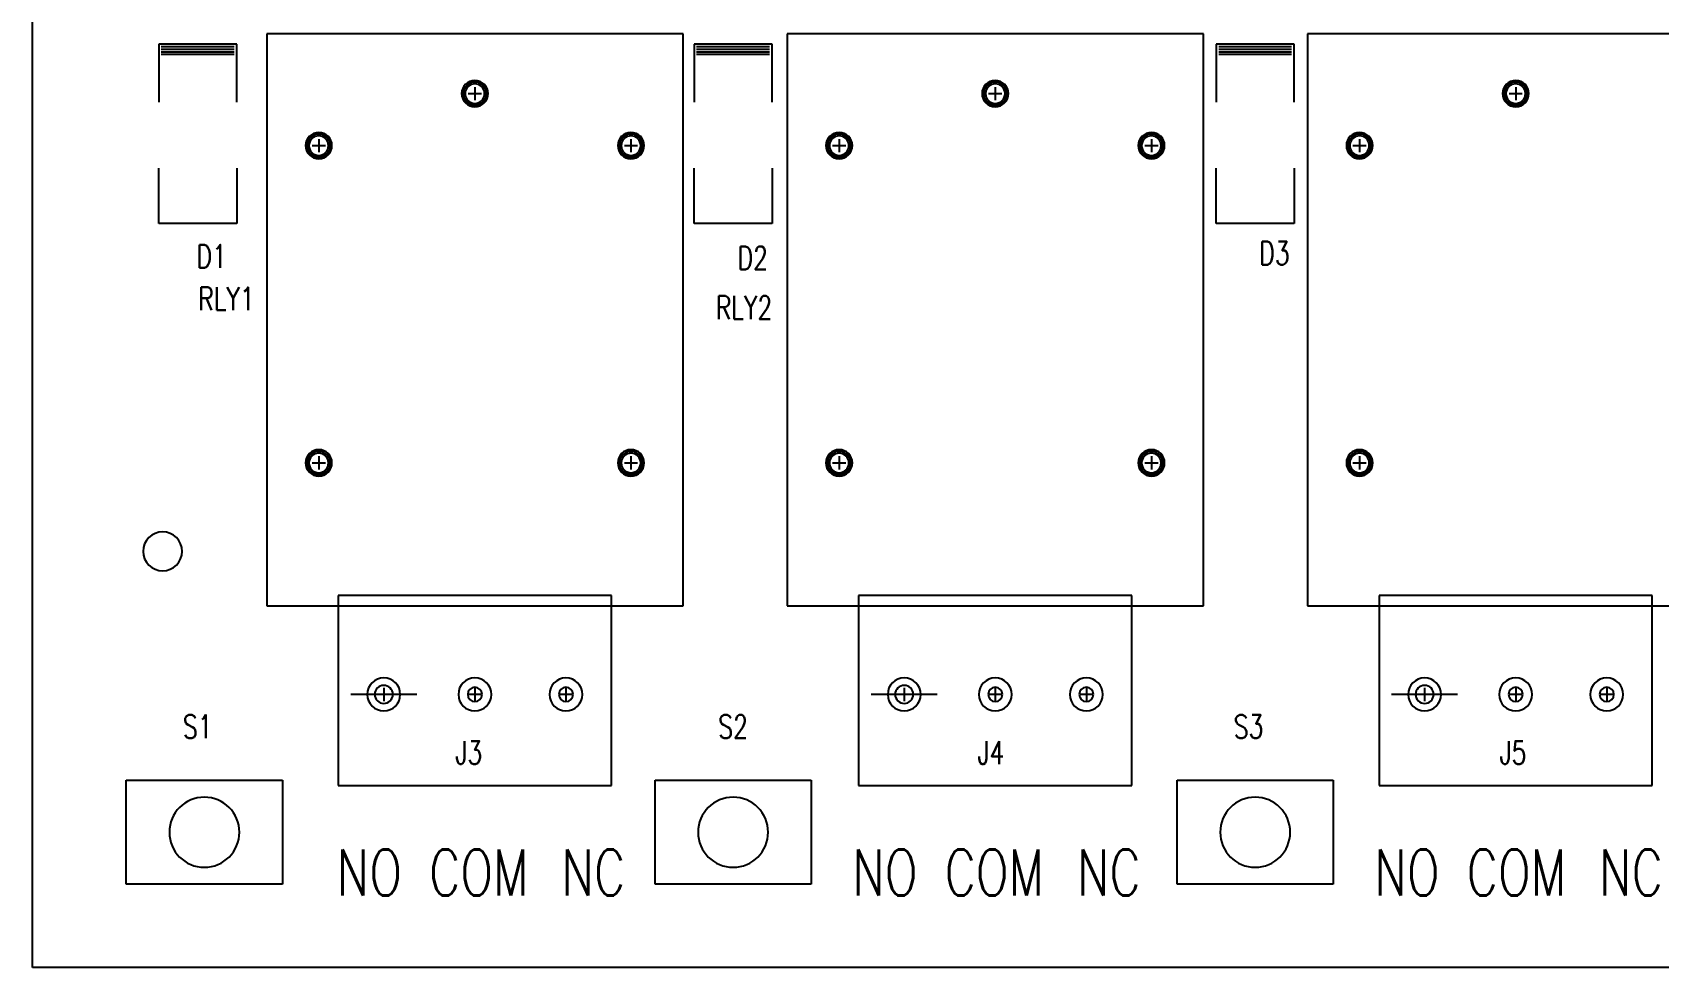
# Model space of a CAD drawing. Extents: x 0 to 110, y 0 to 72.
# Drawn here: x 0 to 62.5, y 0 to 36 of the extents above; entities that cross this region are included whole.
import ezdxf
from ezdxf.enums import TextEntityAlignment as Align

# ---------------------------------------------------------------- set-up
doc = ezdxf.new("R2010")
doc.units = 0
doc.layers.get('0').update_dxf_attribs({"linetype": 'CONTINUOUS'})
for name, color, linetype in [('BOARD_OUTLINE_00', 254, 'CONTINUOUS'), ('DRIL_SYMBOL', 254, 'CONTINUOUS'), ('PART_NAME_01', 254, 'CONTINUOUS'), ('PART_TOP_2DLINE_00', 254, 'CONTINUOUS'), ('PART_TOP_2DLINE_01', 254, 'CONTINUOUS'), ('TEXT_26', 255, 'CONTINUOUS')]:
    doc.layers.add(name, color=color, linetype=linetype)
doc.styles.add('W0$127', font='simplex', dxfattribs={"width": 0.75})
doc.styles.add('W0$254', font='simplex', dxfattribs={"width": 0.75})

msp = doc.modelspace()

# ---------------------------------------------------------------- linework, layer by layer
for p, q in [((14.77, 10.5), (12.23, 10.5)), ((14.77, 10.5), (12.23, 10.5)), ((34.77, 10.5), (32.23, 10.5)), ((34.77, 10.5), (32.23, 10.5)), ((54.77, 10.5), (52.23, 10.5)), ((54.77, 10.5), (52.23, 10.5))]:
    msp.add_line(p, q)
for centre, radius, start, end in [((17, 33.6), 0.508, 0, 180), ((17, 33.6), 0.508, 0, 180), ((17, 33.6), 0.445, 0, 180), ((17, 33.6), 0.375, 90, 270), ((17, 33.6), 0.375, 90, 270), ((17, 33.6), 0.375, 270, 90), ((17, 33.6), 0.375, 270, 90), ((37, 33.6), 0.508, 0, 180), ((37, 33.6), 0.508, 0, 180), ((37, 33.6), 0.444, 0, 180), ((37, 33.6), 0.375, 90, 270), ((37, 33.6), 0.375, 90, 270), ((37, 33.6), 0.375, 270, 90), ((37, 33.6), 0.375, 270, 90), ((57, 33.6), 0.508, 0, 180), ((57, 33.6), 0.508, 0, 180), ((57, 33.6), 0.444, 0, 180), ((57, 33.6), 0.375, 90, 270), ((57, 33.6), 0.375, 90, 270), ((57, 33.6), 0.375, 270, 90), ((57, 33.6), 0.375, 270, 90), ((17, 33.6), 0.508, 180, 0), ((17, 33.6), 0.508, 180, 0), ((17, 33.6), 0.445, 180, 0), ((37, 33.6), 0.508, 180, 0), ((37, 33.6), 0.508, 180, 0), ((37, 33.6), 0.444, 180, 0), ((57, 33.6), 0.508, 180, 0), ((57, 33.6), 0.508, 180, 0), ((57, 33.6), 0.444, 180, 0), ((11, 31.6), 0.508, 0, 180), ((11, 31.6), 0.508, 0, 180), ((11, 31.6), 0.444, 0, 180), ((11, 31.6), 0.375, 90, 270), ((11, 31.6), 0.375, 90, 270), ((11, 31.6), 0.375, 270, 90), ((11, 31.6), 0.375, 270, 90), ((23, 31.6), 0.508, 0, 180), ((23, 31.6), 0.508, 0, 180), ((23, 31.6), 0.445, 0, 180), ((23, 31.6), 0.375, 90, 270), ((23, 31.6), 0.375, 90, 270), ((23, 31.6), 0.375, 270, 90), ((23, 31.6), 0.375, 270, 90), ((31, 31.6), 0.508, 0, 180), ((31, 31.6), 0.508, 0, 180), ((31, 31.6), 0.445, 0, 180), ((31, 31.6), 0.375, 90, 270), ((31, 31.6), 0.375, 90, 270), ((31, 31.6), 0.375, 270, 90), ((31, 31.6), 0.375, 270, 90), ((43, 31.6), 0.508, 0, 180), ((43, 31.6), 0.508, 0, 180), ((43, 31.6), 0.444, 0, 180), ((43, 31.6), 0.375, 90, 270), ((43, 31.6), 0.375, 90, 270), ((43, 31.6), 0.375, 270, 90), ((43, 31.6), 0.375, 270, 90), ((51, 31.6), 0.508, 0, 180), ((51, 31.6), 0.508, 0, 180), ((51, 31.6), 0.444, 0, 180), ((51, 31.6), 0.375, 90, 270), ((51, 31.6), 0.375, 90, 270), ((51, 31.6), 0.375, 270, 90), ((51, 31.6), 0.375, 270, 90), ((11, 31.6), 0.508, 180, 0), ((11, 31.6), 0.508, 180, 0), ((11, 31.6), 0.444, 180, 0), ((23, 31.6), 0.508, 180, 0), ((23, 31.6), 0.508, 180, 0), ((23, 31.6), 0.445, 180, 0), ((31, 31.6), 0.508, 180, 0), ((31, 31.6), 0.508, 180, 0), ((31, 31.6), 0.445, 180, 0), ((43, 31.6), 0.508, 180, 0), ((43, 31.6), 0.508, 180, 0), ((43, 31.6), 0.444, 180, 0), ((51, 31.6), 0.508, 180, 0), ((51, 31.6), 0.508, 180, 0), ((51, 31.6), 0.444, 180, 0), ((11, 19.4), 0.508, 0, 180), ((11, 19.4), 0.508, 0, 180), ((11, 19.4), 0.508, 180, 0), ((11, 19.4), 0.508, 180, 0), ((11, 19.4), 0.444, 0, 180), ((11, 19.4), 0.444, 180, 0), ((11, 19.4), 0.375, 90, 270), ((11, 19.4), 0.375, 90, 270), ((11, 19.4), 0.375, 270, 90), ((11, 19.4), 0.375, 270, 90), ((23, 19.4), 0.508, 0, 180), ((23, 19.4), 0.508, 0, 180), ((23, 19.4), 0.508, 180, 0), ((23, 19.4), 0.508, 180, 0), ((23, 19.4), 0.445, 0, 180), ((23, 19.4), 0.445, 180, 0), ((23, 19.4), 0.375, 90, 270), ((23, 19.4), 0.375, 90, 270), ((23, 19.4), 0.375, 270, 90), ((23, 19.4), 0.375, 270, 90), ((31, 19.4), 0.508, 0, 180), ((31, 19.4), 0.508, 0, 180), ((31, 19.4), 0.508, 180, 0), ((31, 19.4), 0.508, 180, 0), ((31, 19.4), 0.445, 0, 180), ((31, 19.4), 0.445, 180, 0), ((31, 19.4), 0.375, 90, 270), ((31, 19.4), 0.375, 90, 270), ((31, 19.4), 0.375, 270, 90), ((31, 19.4), 0.375, 270, 90), ((43, 19.4), 0.508, 0, 180), ((43, 19.4), 0.508, 0, 180), ((43, 19.4), 0.508, 180, 0), ((43, 19.4), 0.508, 180, 0), ((43, 19.4), 0.444, 0, 180), ((43, 19.4), 0.444, 180, 0), ((43, 19.4), 0.375, 90, 270), ((43, 19.4), 0.375, 90, 270), ((43, 19.4), 0.375, 270, 90), ((43, 19.4), 0.375, 270, 90), ((51, 19.4), 0.508, 0, 180), ((51, 19.4), 0.508, 0, 180), ((51, 19.4), 0.508, 180, 0), ((51, 19.4), 0.508, 180, 0), ((51, 19.4), 0.444, 0, 180), ((51, 19.4), 0.444, 180, 0), ((51, 19.4), 0.375, 90, 270), ((51, 19.4), 0.375, 90, 270), ((51, 19.4), 0.375, 270, 90), ((51, 19.4), 0.375, 270, 90), ((5, 16), 0.749, 0, 180), ((5, 16), 0.749, 0, 180), ((5, 16), 0.749, 180, 0), ((5, 16), 0.749, 180, 0), ((13.5, 10.5), 0.635, 90, 270), ((13.5, 10.5), 0.349, 0, 180), ((13.5, 10.5), 0.349, 0, 180), ((13.5, 10.5), 0.635, 270, 90), ((17, 10.5), 0.635, 90, 270), ((17, 10.5), 0.635, 90, 270), ((17, 10.5), 0.635, 90, 270), ((17, 10.5), 0.275, 0, 180), ((17, 10.5), 0.275, 0, 180), ((17, 10.5), 0.635, 270, 90), ((17, 10.5), 0.635, 270, 90), ((17, 10.5), 0.635, 270, 90), ((20.5, 10.5), 0.635, 90, 270), ((20.5, 10.5), 0.635, 90, 270), ((20.5, 10.5), 0.635, 90, 270), ((20.5, 10.5), 0.275, 0, 180), ((20.5, 10.5), 0.275, 0, 180), ((20.5, 10.5), 0.635, 270, 90), ((20.5, 10.5), 0.635, 270, 90), ((20.5, 10.5), 0.635, 270, 90), ((33.5, 10.5), 0.635, 90, 270), ((33.5, 10.5), 0.349, 0, 180), ((33.5, 10.5), 0.349, 0, 180), ((33.5, 10.5), 0.635, 270, 90), ((37, 10.5), 0.635, 90, 270), ((37, 10.5), 0.635, 90, 270), ((37, 10.5), 0.635, 90, 270), ((37, 10.5), 0.275, 0, 180), ((37, 10.5), 0.275, 0, 180), ((37, 10.5), 0.635, 270, 90), ((37, 10.5), 0.635, 270, 90), ((37, 10.5), 0.635, 270, 90), ((40.5, 10.5), 0.635, 90, 270), ((40.5, 10.5), 0.635, 90, 270), ((40.5, 10.5), 0.635, 90, 270), ((40.5, 10.5), 0.275, 0, 180), ((40.5, 10.5), 0.275, 0, 180), ((40.5, 10.5), 0.635, 270, 90), ((40.5, 10.5), 0.635, 270, 90), ((40.5, 10.5), 0.635, 270, 90), ((53.5, 10.5), 0.635, 90, 270), ((53.5, 10.5), 0.349, 0, 180), ((53.5, 10.5), 0.349, 0, 180), ((53.5, 10.5), 0.635, 270, 90), ((57, 10.5), 0.635, 90, 270), ((57, 10.5), 0.635, 90, 270), ((57, 10.5), 0.635, 90, 270), ((57, 10.5), 0.275, 0, 180), ((57, 10.5), 0.275, 0, 180), ((57, 10.5), 0.635, 270, 90), ((57, 10.5), 0.635, 270, 90), ((57, 10.5), 0.635, 270, 90), ((60.5, 10.5), 0.635, 90, 270), ((60.5, 10.5), 0.635, 90, 270), ((60.5, 10.5), 0.635, 90, 270), ((60.5, 10.5), 0.275, 0, 180), ((60.5, 10.5), 0.275, 0, 180), ((60.5, 10.5), 0.635, 270, 90), ((60.5, 10.5), 0.635, 270, 90), ((60.5, 10.5), 0.635, 270, 90), ((13.5, 10.5), 0.349, 180, 0), ((13.5, 10.5), 0.349, 180, 0), ((17, 10.5), 0.275, 180, 0), ((17, 10.5), 0.275, 180, 0), ((20.5, 10.5), 0.275, 180, 0), ((20.5, 10.5), 0.275, 180, 0), ((33.5, 10.5), 0.349, 180, 0), ((33.5, 10.5), 0.349, 180, 0), ((37, 10.5), 0.275, 180, 0), ((37, 10.5), 0.275, 180, 0), ((40.5, 10.5), 0.275, 180, 0), ((40.5, 10.5), 0.275, 180, 0), ((53.5, 10.5), 0.349, 180, 0), ((53.5, 10.5), 0.349, 180, 0), ((57, 10.5), 0.275, 180, 0), ((57, 10.5), 0.275, 180, 0), ((60.5, 10.5), 0.275, 180, 0), ((60.5, 10.5), 0.275, 180, 0)]:
    msp.add_arc(centre, radius, start, end)
at = {"layer": 'BOARD_OUTLINE_00'}
for p, q in [((0, 0), (0, 72)), ((110, 0), (0, 0))]:
    msp.add_line(p, q, dxfattribs=at)
at = {"layer": 'DRIL_SYMBOL'}
for p, q in [((17, 33.854), (17, 33.346)), ((17, 33.854), (17, 33.346)), ((37, 33.854), (37, 33.346)), ((37, 33.854), (37, 33.346)), ((57, 33.854), (57, 33.346)), ((57, 33.854), (57, 33.346)), ((16.746, 33.6), (17.254, 33.6)), ((16.746, 33.6), (17.254, 33.6)), ((36.746, 33.6), (37.254, 33.6)), ((36.746, 33.6), (37.254, 33.6)), ((56.746, 33.6), (57.254, 33.6)), ((56.746, 33.6), (57.254, 33.6)), ((10.746, 31.6), (11.254, 31.6)), ((10.746, 31.6), (11.254, 31.6)), ((11, 31.854), (11, 31.346)), ((11, 31.854), (11, 31.346)), ((22.746, 31.6), (23.254, 31.6)), ((22.746, 31.6), (23.254, 31.6)), ((23, 31.854), (23, 31.346)), ((23, 31.854), (23, 31.346)), ((30.746, 31.6), (31.254, 31.6)), ((30.746, 31.6), (31.254, 31.6)), ((31, 31.854), (31, 31.346)), ((31, 31.854), (31, 31.346)), ((42.746, 31.6), (43.254, 31.6)), ((42.746, 31.6), (43.254, 31.6)), ((43, 31.854), (43, 31.346)), ((43, 31.854), (43, 31.346)), ((50.746, 31.6), (51.254, 31.6)), ((50.746, 31.6), (51.254, 31.6)), ((51, 31.854), (51, 31.346)), ((51, 31.854), (51, 31.346)), ((10.746, 19.4), (11.254, 19.4)), ((10.746, 19.4), (11.254, 19.4)), ((11, 19.654), (11, 19.146)), ((11, 19.654), (11, 19.146)), ((22.746, 19.4), (23.254, 19.4)), ((22.746, 19.4), (23.254, 19.4)), ((23, 19.654), (23, 19.146)), ((23, 19.654), (23, 19.146)), ((30.746, 19.4), (31.254, 19.4)), ((30.746, 19.4), (31.254, 19.4)), ((31, 19.654), (31, 19.146)), ((31, 19.654), (31, 19.146)), ((42.746, 19.4), (43.254, 19.4)), ((42.746, 19.4), (43.254, 19.4)), ((43, 19.654), (43, 19.146)), ((43, 19.654), (43, 19.146)), ((50.746, 19.4), (51.254, 19.4)), ((50.746, 19.4), (51.254, 19.4)), ((51, 19.654), (51, 19.146)), ((51, 19.654), (51, 19.146)), ((13.5, 10.754), (13.5, 10.246)), ((13.5, 10.754), (13.5, 10.246)), ((17, 10.754), (17, 10.246)), ((17, 10.754), (17, 10.246)), ((20.5, 10.754), (20.5, 10.246)), ((20.5, 10.754), (20.5, 10.246)), ((33.5, 10.754), (33.5, 10.246)), ((33.5, 10.754), (33.5, 10.246)), ((37, 10.754), (37, 10.246)), ((37, 10.754), (37, 10.246)), ((40.5, 10.754), (40.5, 10.246)), ((40.5, 10.754), (40.5, 10.246)), ((53.5, 10.754), (53.5, 10.246)), ((53.5, 10.754), (53.5, 10.246)), ((57, 10.754), (57, 10.246)), ((57, 10.754), (57, 10.246)), ((60.5, 10.754), (60.5, 10.246)), ((60.5, 10.754), (60.5, 10.246)), ((13.754, 10.5), (13.246, 10.5)), ((13.754, 10.5), (13.246, 10.5)), ((17.254, 10.5), (16.746, 10.5)), ((17.254, 10.5), (16.746, 10.5)), ((20.754, 10.5), (20.246, 10.5)), ((20.754, 10.5), (20.246, 10.5)), ((33.754, 10.5), (33.246, 10.5)), ((33.754, 10.5), (33.246, 10.5)), ((37.254, 10.5), (36.746, 10.5)), ((37.254, 10.5), (36.746, 10.5)), ((40.754, 10.5), (40.246, 10.5)), ((40.754, 10.5), (40.246, 10.5)), ((53.754, 10.5), (53.246, 10.5)), ((53.754, 10.5), (53.246, 10.5)), ((57.254, 10.5), (56.746, 10.5)), ((57.254, 10.5), (56.746, 10.5)), ((60.754, 10.5), (60.246, 10.5)), ((60.754, 10.5), (60.246, 10.5))]:
    msp.add_line(p, q, dxfattribs=at)
at = {"layer": 'PART_TOP_2DLINE_00'}
for p, q in [((9, 35.9), (9, 13.9)), ((25, 35.9), (9, 35.9)), ((25, 13.9), (25, 35.9)), ((29, 35.9), (29, 13.9)), ((45, 35.9), (29, 35.9)), ((45, 13.9), (45, 35.9)), ((49, 35.9), (49, 13.9)), ((65, 35.9), (49, 35.9)), ((7.85, 35.5), (4.85, 35.5)), ((4.85, 35.5), (4.85, 33.27)), ((7.85, 33.27), (7.85, 35.5)), ((28.424, 35.5), (25.424, 35.5)), ((25.424, 35.5), (25.424, 33.27)), ((28.424, 33.27), (28.424, 35.5)), ((48.49, 35.5), (45.49, 35.5)), ((45.49, 35.5), (45.49, 33.27)), ((48.49, 33.27), (48.49, 35.5)), ((4.85, 28.6), (4.85, 30.73)), ((7.85, 30.73), (7.85, 28.6)), ((25.424, 28.6), (25.424, 30.73)), ((28.424, 30.73), (28.424, 28.6)), ((45.49, 28.6), (45.49, 30.73)), ((48.49, 30.73), (48.49, 28.6)), ((7.85, 28.6), (4.85, 28.6)), ((28.424, 28.6), (25.424, 28.6)), ((48.49, 28.6), (45.49, 28.6)), ((9, 13.9), (25, 13.9)), ((22.25, 14.3), (11.75, 14.3)), ((11.75, 14.3), (11.75, 7)), ((22.25, 7), (22.25, 14.3)), ((29, 13.9), (45, 13.9)), ((42.25, 14.3), (31.75, 14.3)), ((31.75, 14.3), (31.75, 7)), ((42.25, 7), (42.25, 14.3)), ((49, 13.9), (65, 13.9)), ((62.25, 14.3), (51.75, 14.3)), ((51.75, 14.3), (51.75, 7)), ((62.25, 7), (62.25, 14.3)), ((11.75, 7), (22.25, 7)), ((31.75, 7), (42.25, 7)), ((51.75, 7), (62.25, 7))]:
    msp.add_line(p, q, dxfattribs=at)
for centre, start, end in [((6.604, 5.2), 0, 180), ((26.924, 5.2), 0, 180), ((46.99, 5.2), 0, 180), ((6.604, 5.2), 180, 0), ((26.924, 5.2), 180, 0), ((46.99, 5.2), 180, 0)]:
    msp.add_arc(centre, 1.346, start, end, dxfattribs=at)
at = {"layer": 'PART_TOP_2DLINE_01'}
for p, q in [((7.75, 35.4), (4.95, 35.4)), ((7.75, 35.3), (4.95, 35.3)), ((7.75, 35.2), (4.95, 35.2)), ((7.75, 35.1), (4.95, 35.1)), ((28.324, 35.4), (25.524, 35.4)), ((28.324, 35.3), (25.524, 35.3)), ((28.324, 35.2), (25.524, 35.2)), ((28.324, 35.1), (25.524, 35.1)), ((48.39, 35.4), (45.59, 35.4)), ((48.39, 35.3), (45.59, 35.3)), ((48.39, 35.2), (45.59, 35.2)), ((48.39, 35.1), (45.59, 35.1)), ((3.604, 7.2), (9.604, 7.2)), ((3.604, 3.2), (3.604, 7.2)), ((9.604, 7.2), (9.604, 3.2)), ((23.924, 7.2), (29.924, 7.2)), ((23.924, 3.2), (23.924, 7.2)), ((29.924, 7.2), (29.924, 3.2)), ((43.99, 7.2), (49.99, 7.2)), ((43.99, 3.2), (43.99, 7.2)), ((49.99, 7.2), (49.99, 3.2)), ((9.604, 3.2), (3.604, 3.2)), ((29.924, 3.2), (23.924, 3.2)), ((49.99, 3.2), (43.99, 3.2))]:
    msp.add_line(p, q, dxfattribs=at)

# ---------------------------------------------------------------- texts
at = {"layer": 'PART_NAME_01', "style": 'W0$127', "width": 0.75}
for s, p in [('D1', (6.299, 26.9)), ('D2', (27.091, 26.839)), ('D3', (47.146, 27.023)), ('RLY1', (6.368, 25.269)), ('RLY2', (26.257, 24.93)), ('J3', (16.256, 7.818)), ('J4', (36.322, 7.818)), ('J5', (56.388, 7.818))]:
    msp.add_text(s, height=0.889, dxfattribs=at).set_placement(p)
for s, p in [('S1', (6.35, 9.264)), ('S2', (26.924, 9.264)), ('S3', (46.736, 9.264))]:
    msp.add_text(s, height=0.889, dxfattribs=at).set_placement(p, align=Align.MIDDLE_CENTER)
at = {"layer": 'TEXT_26', "style": 'W0$254', "width": 0.75}
for s, p in [('NO', (11.684, 2.762)), ('COM', (15.24, 2.762)), ('NC', (20.32, 2.762)), ('NO', (31.496, 2.762)), ('COM', (35.052, 2.762)), ('NC', (40.132, 2.762)), ('NO', (51.562, 2.762)), ('COM', (55.118, 2.762)), ('NC', (60.198, 2.762))]:
    msp.add_text(s, height=1.778, dxfattribs=at).set_placement(p)

doc.saveas('drawing.dxf')
